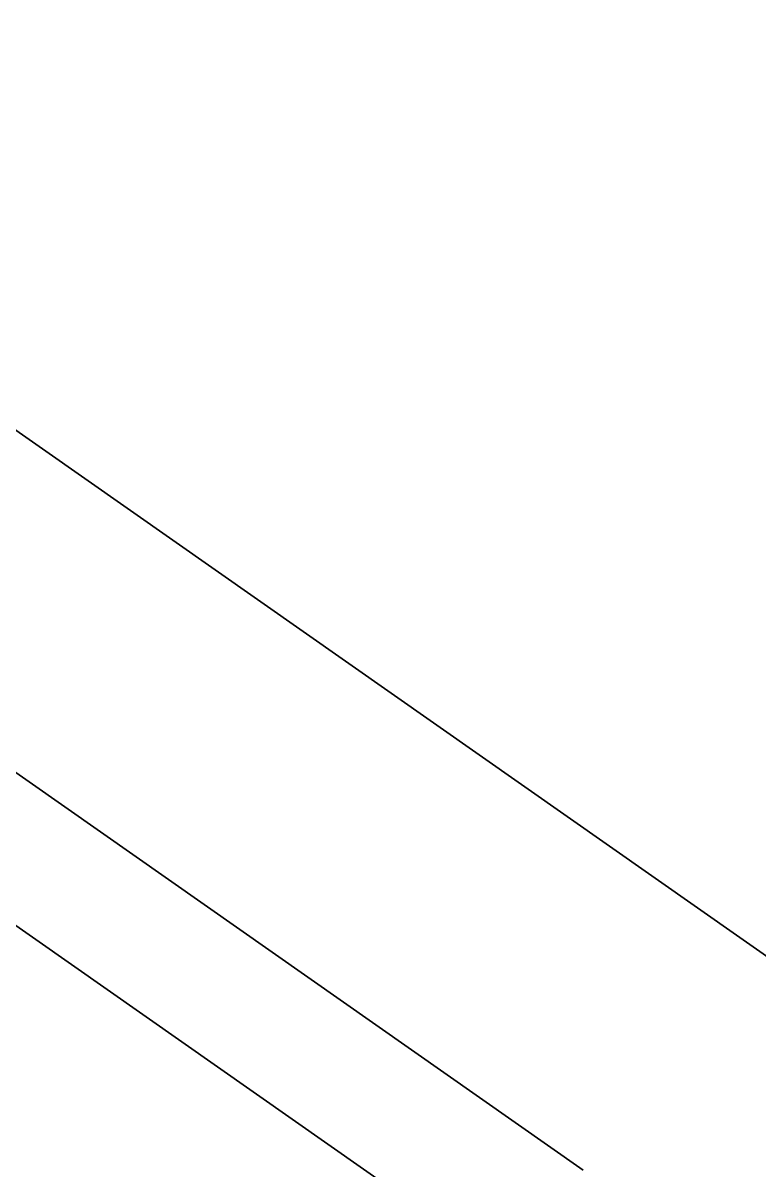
# Model space of a CAD drawing. Header units: millimetres. Extents: x -398 to 1086, y 978 to 1718.
# Drawn here: x -310.36 to -304.52, y 1558.26 to 1567.36 of the extents above; entities that cross this region are included whole.
import ezdxf

# ---------------------------------------------------------------- set-up
doc = ezdxf.new("R2010")
doc.units = ezdxf.units.MM
doc.layers.add('20', color=7, linetype='Continuous', true_color=0xffffff)

msp = doc.modelspace()

# ---------------------------------------------------------------- linework, layer by layer
at = {"layer": '20', "color": 7, "linetype": 'Continuous', "lineweight": 35}
for p, q in [((-293.1687, 1552.0487), (-313.7475, 1566.4581)), ((-314.8543, 1564.5201), (-305.9184, 1558.2631)), ((-295.0129, 1549.4148), (-315.4239, 1563.7067))]:
    msp.add_line(p, q, dxfattribs=at)
for radius in [202.6105, 201.1204]:
    msp.add_arc((-113.3085, 1425.9195), radius, 0, 180, dxfattribs=at)

doc.saveas('drawing.dxf')
